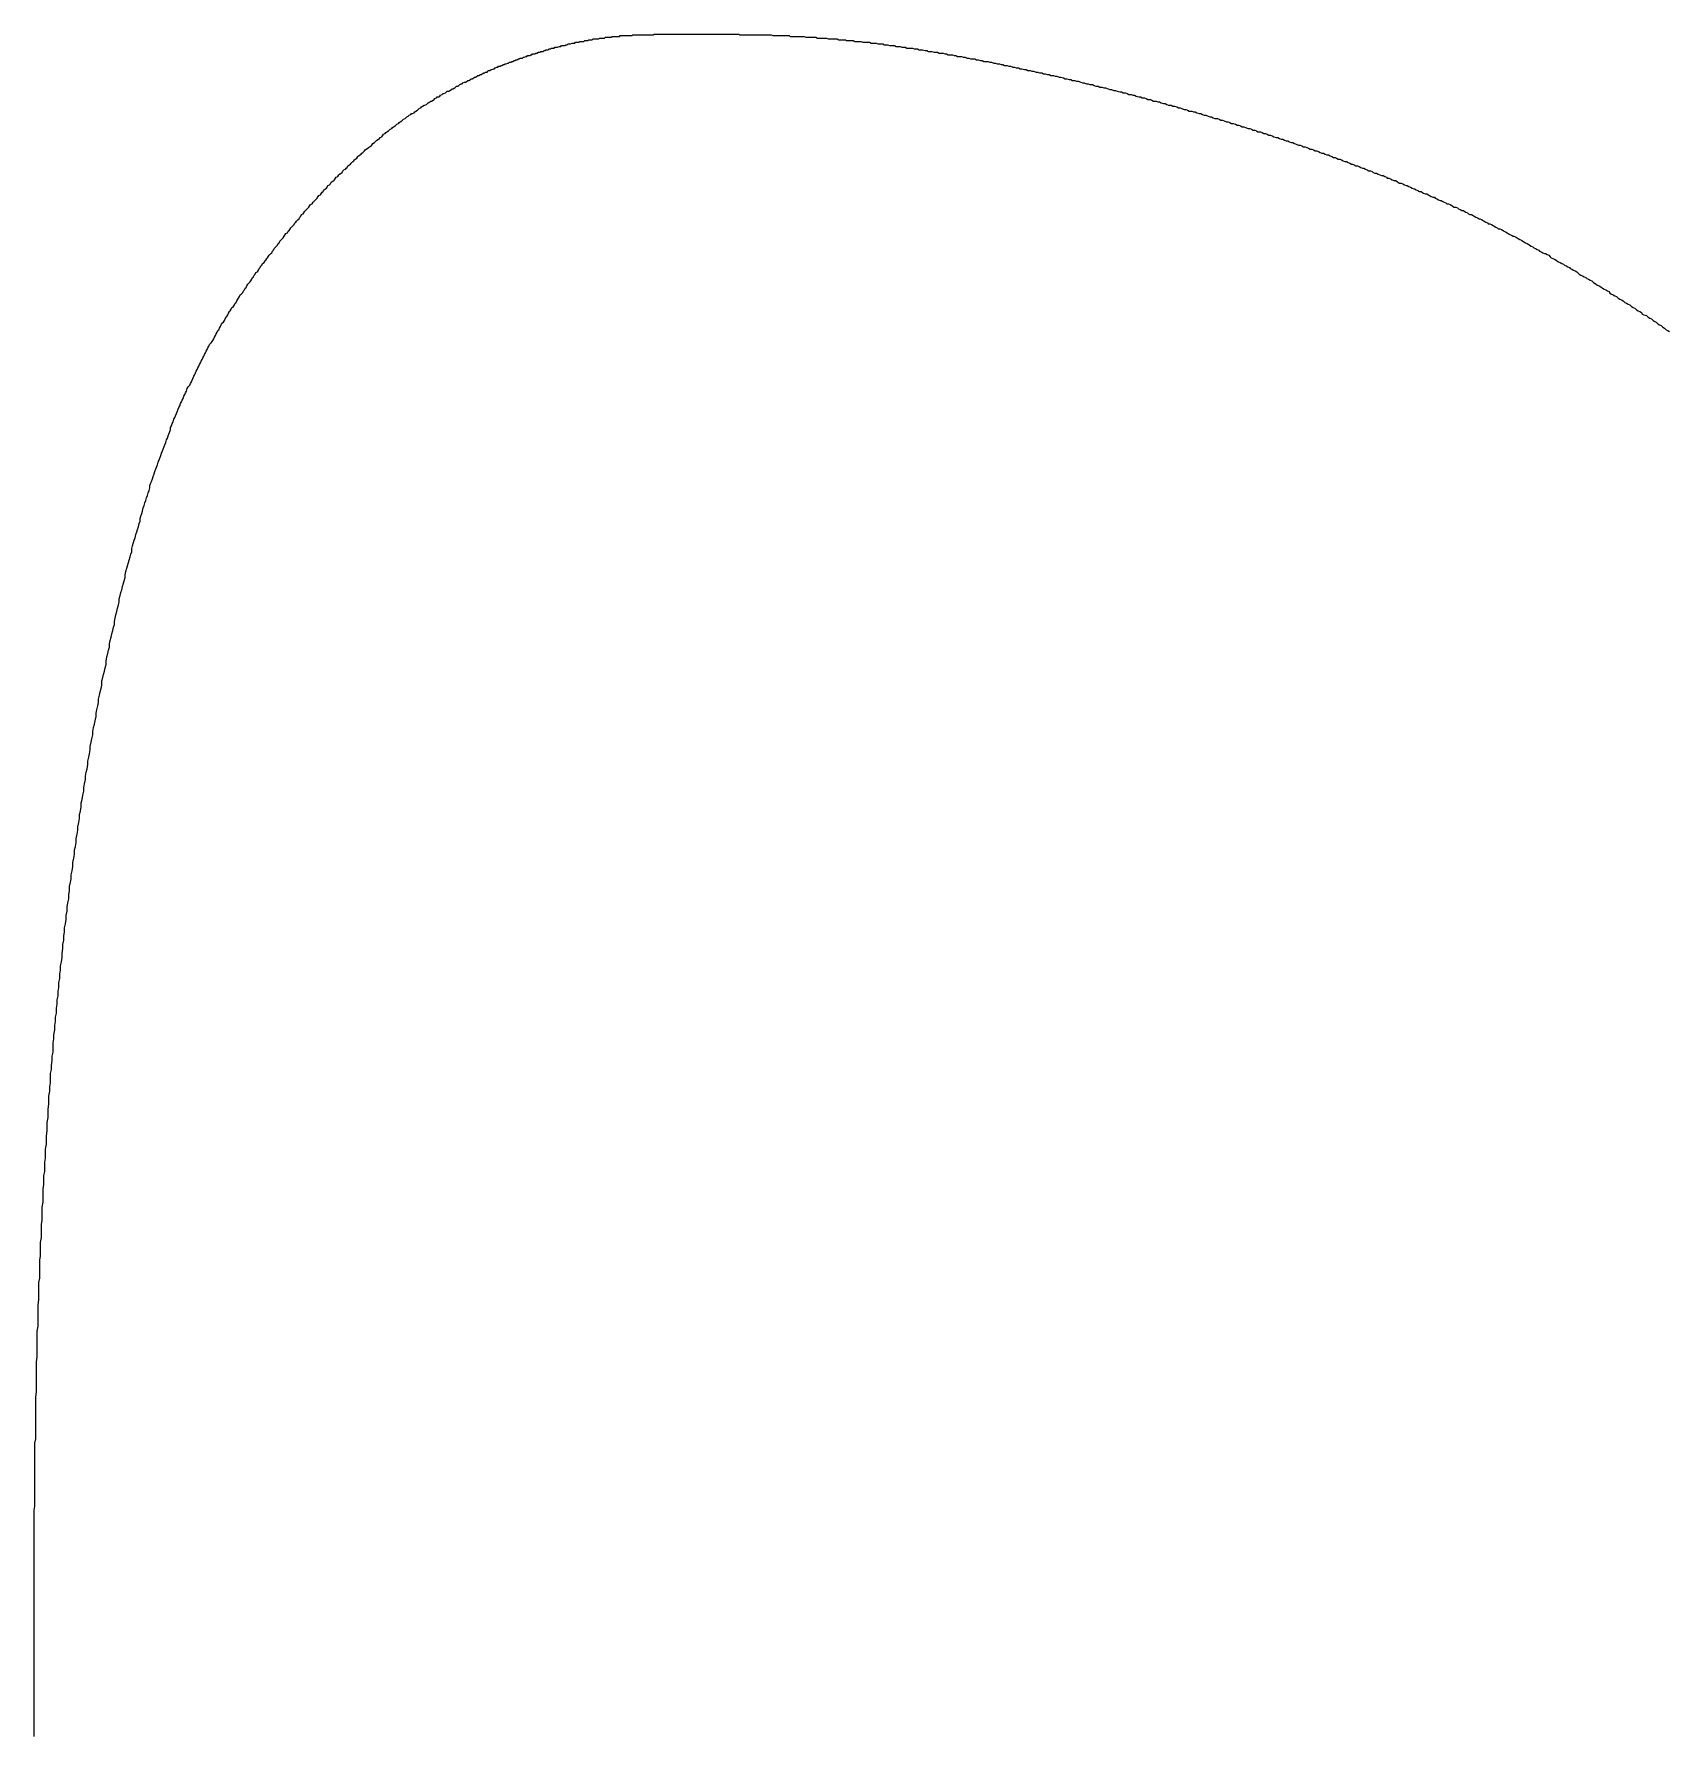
# Model space of a CAD drawing. Header units: millimetres. Extents: x 111 to 2999, y 81 to 1941.
# Drawn here: x 1009.96 to 1029.7, y 620.4 to 640.94 of the extents above; entities that cross this region are included whole.
import ezdxf

# ---------------------------------------------------------------- set-up
doc = ezdxf.new("R2010")
doc.units = ezdxf.units.MM

msp = doc.modelspace()

# ---------------------------------------------------------------- linework, layer by layer
msp.add_polyline3d([(1009.96, 620.393, 0), (1009.96, 620.423, 0), (1009.96, 620.463, 0), (1009.96, 620.503, 0), (1009.96, 620.543, 0), (1009.96, 620.583, 0), (1009.96, 620.623, 0), (1009.96, 620.663, 0), (1009.96, 620.703, 0), (1009.96, 620.743, 0), (1009.96, 620.783, 0), (1009.96, 620.823, 0), (1009.96, 620.863, 0), (1009.96, 620.903, 0), (1009.96, 620.943, 0), (1009.96, 620.983, 0), (1009.96, 621.023, 0), (1009.96, 621.063, 0), (1009.96, 621.103, 0), (1009.96, 621.143, 0), (1009.96, 621.193, 0), (1009.96, 621.233, 0), (1009.96, 621.273, 0), (1009.96, 621.313, 0), (1009.96, 621.363, 0), (1009.96, 621.403, 0), (1009.96, 621.443, 0), (1009.96, 621.493, 0), (1009.96, 621.533, 0), (1009.96, 621.583, 0), (1009.96, 621.623, 0), (1009.96, 621.663, 0), (1009.96, 621.713, 0), (1009.96, 621.753, 0), (1009.96, 621.803, 0), (1009.96, 621.843, 0), (1009.96, 621.893, 0), (1009.96, 621.933, 0), (1009.96, 621.983, 0), (1009.96, 622.023, 0), (1009.96, 622.073, 0), (1009.96, 622.123, 0), (1009.96, 622.163, 0), (1009.96, 622.213, 0), (1009.96, 622.263, 0), (1009.96, 622.303, 0), (1009.96, 622.353, 0), (1009.96, 622.403, 0), (1009.96, 622.443, 0), (1009.96, 622.493, 0), (1009.96, 622.543, 0), (1009.96, 622.593, 0), (1009.96, 622.633, 0), (1009.96, 622.683, 0), (1009.96, 622.733, 0), (1009.96, 622.783, 0), (1009.96, 622.833, 0), (1009.96, 622.883, 0), (1009.96, 622.933, 0), (1009.96, 622.973, 0), (1009.96, 623.023, 0), (1009.96, 623.073, 0), (1009.96, 623.123, 0), (1009.97, 623.173, 0), (1009.97, 623.223, 0), (1009.97, 623.273, 0), (1009.97, 623.323, 0), (1009.97, 623.373, 0), (1009.97, 623.423, 0), (1009.97, 623.473, 0), (1009.97, 623.523, 0), (1009.97, 623.573, 0), (1009.97, 623.623, 0), (1009.97, 623.673, 0), (1009.97, 623.723, 0), (1009.97, 623.773, 0), (1009.97, 623.823, 0), (1009.97, 623.873, 0), (1009.97, 623.933, 0), (1009.98, 623.983, 0), (1009.98, 624.033, 0), (1009.98, 624.083, 0), (1009.98, 624.133, 0), (1009.98, 624.183, 0), (1009.98, 624.233, 0), (1009.98, 624.293, 0), (1009.98, 624.343, 0), (1009.98, 624.393, 0), (1009.98, 624.443, 0), (1009.98, 624.493, 0), (1009.99, 624.553, 0), (1009.99, 624.603, 0), (1009.99, 624.653, 0), (1009.99, 624.703, 0), (1009.99, 624.763, 0), (1009.99, 624.813, 0), (1009.99, 624.863, 0), (1009.99, 624.913, 0), (1010, 624.973, 0), (1010, 625.023, 0), (1010, 625.073, 0), (1010, 625.123, 0), (1010, 625.183, 0), (1010, 625.233, 0), (1010, 625.283, 0), (1010.01, 625.343, 0), (1010.01, 625.393, 0), (1010.01, 625.443, 0), (1010.01, 625.503, 0), (1010.01, 625.553, 0), (1010.01, 625.603, 0), (1010.02, 625.663, 0), (1010.02, 625.713, 0), (1010.02, 625.763, 0), (1010.02, 625.823, 0), (1010.02, 625.873, 0), (1010.03, 625.923, 0), (1010.03, 625.983, 0), (1010.03, 626.033, 0), (1010.03, 626.093, 0), (1010.03, 626.143, 0), (1010.04, 626.193, 0), (1010.04, 626.253, 0), (1010.04, 626.303, 0), (1010.04, 626.353, 0), (1010.05, 626.413, 0), (1010.05, 626.463, 0), (1010.05, 626.513, 0), (1010.05, 626.573, 0), (1010.06, 626.623, 0), (1010.06, 626.683, 0), (1010.06, 626.733, 0), (1010.06, 626.783, 0), (1010.07, 626.843, 0), (1010.07, 626.893, 0), (1010.07, 626.953, 0), (1010.07, 627.003, 0), (1010.08, 627.053, 0), (1010.08, 627.113, 0), (1010.08, 627.163, 0), (1010.09, 627.213, 0), (1010.09, 627.273, 0), (1010.09, 627.323, 0), (1010.1, 627.373, 0), (1010.1, 627.433, 0), (1010.1, 627.483, 0), (1010.11, 627.543, 0), (1010.11, 627.593, 0), (1010.11, 627.643, 0), (1010.12, 627.703, 0), (1010.12, 627.753, 0), (1010.12, 627.803, 0), (1010.13, 627.863, 0), (1010.13, 627.913, 0), (1010.13, 627.963, 0), (1010.14, 628.023, 0), (1010.14, 628.073, 0), (1010.14, 628.123, 0), (1010.15, 628.183, 0), (1010.15, 628.233, 0), (1010.16, 628.283, 0), (1010.16, 628.343, 0), (1010.16, 628.393, 0), (1010.17, 628.443, 0), (1010.17, 628.493, 0), (1010.18, 628.553, 0), (1010.18, 628.603, 0), (1010.19, 628.653, 0), (1010.19, 628.713, 0), (1010.19, 628.763, 0), (1010.2, 628.813, 0), (1010.2, 628.863, 0), (1010.21, 628.923, 0), (1010.21, 628.973, 0), (1010.22, 629.023, 0), (1010.22, 629.073, 0), (1010.23, 629.123, 0), (1010.23, 629.183, 0), (1010.24, 629.233, 0), (1010.24, 629.283, 0), (1010.25, 629.333, 0), (1010.25, 629.383, 0), (1010.26, 629.433, 0), (1010.26, 629.493, 0), (1010.27, 629.543, 0), (1010.27, 629.593, 0), (1010.28, 629.643, 0), (1010.28, 629.693, 0), (1010.29, 629.743, 0), (1010.3, 629.793, 0), (1010.3, 629.843, 0), (1010.31, 629.903, 0), (1010.31, 629.953, 0), (1010.32, 630.003, 0), (1010.32, 630.053, 0), (1010.33, 630.103, 0), (1010.33, 630.153, 0), (1010.34, 630.203, 0), (1010.35, 630.253, 0), (1010.35, 630.303, 0), (1010.36, 630.353, 0), (1010.36, 630.403, 0), (1010.37, 630.453, 0), (1010.38, 630.503, 0), (1010.38, 630.553, 0), (1010.39, 630.603, 0), (1010.39, 630.653, 0), (1010.4, 630.703, 0), (1010.41, 630.743, 0), (1010.41, 630.793, 0), (1010.42, 630.843, 0), (1010.43, 630.893, 0), (1010.43, 630.943, 0), (1010.44, 630.993, 0), (1010.45, 631.043, 0), (1010.45, 631.093, 0), (1010.46, 631.133, 0), (1010.47, 631.183, 0), (1010.47, 631.233, 0), (1010.48, 631.283, 0), (1010.49, 631.333, 0), (1010.49, 631.373, 0), (1010.5, 631.423, 0), (1010.51, 631.473, 0), (1010.51, 631.523, 0), (1010.52, 631.563, 0), (1010.53, 631.613, 0), (1010.53, 631.663, 0), (1010.54, 631.703, 0), (1010.55, 631.753, 0), (1010.56, 631.803, 0), (1010.56, 631.843, 0), (1010.57, 631.893, 0), (1010.58, 631.943, 0), (1010.58, 631.983, 0), (1010.59, 632.033, 0), (1010.6, 632.073, 0), (1010.61, 632.123, 0), (1010.61, 632.163, 0), (1010.62, 632.213, 0), (1010.63, 632.253, 0), (1010.64, 632.303, 0), (1010.64, 632.343, 0), (1010.65, 632.393, 0), (1010.66, 632.433, 0), (1010.67, 632.483, 0), (1010.67, 632.523, 0), (1010.68, 632.573, 0), (1010.69, 632.613, 0), (1010.7, 632.653, 0), (1010.71, 632.703, 0), (1010.71, 632.743, 0), (1010.72, 632.783, 0), (1010.73, 632.833, 0), (1010.74, 632.873, 0), (1010.74, 632.913, 0), (1010.75, 632.963, 0), (1010.76, 633.003, 0), (1010.77, 633.043, 0), (1010.78, 633.083, 0), (1010.78, 633.133, 0), (1010.79, 633.173, 0), (1010.8, 633.213, 0), (1010.81, 633.253, 0), (1010.82, 633.293, 0), (1010.83, 633.333, 0), (1010.83, 633.373, 0), (1010.84, 633.423, 0), (1010.85, 633.463, 0), (1010.86, 633.503, 0), (1010.87, 633.543, 0), (1010.87, 633.583, 0), (1010.88, 633.623, 0), (1010.89, 633.663, 0), (1010.9, 633.703, 0), (1010.91, 633.743, 0), (1010.92, 633.783, 0), (1010.93, 633.813, 0), (1010.93, 633.853, 0), (1010.94, 633.893, 0), (1010.95, 633.933, 0), (1010.96, 633.973, 0), (1010.97, 634.013, 0), (1010.98, 634.053, 0), (1010.99, 634.083, 0), (1010.99, 634.123, 0), (1011, 634.163, 0), (1011.01, 634.203, 0), (1011.02, 634.233, 0), (1011.03, 634.273, 0), (1011.04, 634.313, 0), (1011.05, 634.343, 0), (1011.06, 634.383, 0), (1011.06, 634.413, 0), (1011.07, 634.453, 0), (1011.08, 634.493, 0), (1011.09, 634.523, 0), (1011.1, 634.563, 0), (1011.11, 634.593, 0), (1011.12, 634.633, 0), (1011.13, 634.663, 0), (1011.14, 634.693, 0), (1011.14, 634.733, 0), (1011.15, 634.763, 0), (1011.16, 634.803, 0), (1011.17, 634.833, 0), (1011.18, 634.863, 0), (1011.19, 634.903, 0), (1011.2, 634.933, 0), (1011.21, 634.963, 0), (1011.22, 634.993, 0), (1011.23, 635.033, 0), (1011.24, 635.063, 0), (1011.24, 635.093, 0), (1011.25, 635.123, 0), (1011.26, 635.153, 0), (1011.27, 635.183, 0), (1011.28, 635.223, 0), (1011.29, 635.253, 0), (1011.3, 635.283, 0), (1011.31, 635.313, 0), (1011.32, 635.343, 0), (1011.33, 635.373, 0), (1011.34, 635.403, 0), (1011.35, 635.433, 0), (1011.36, 635.463, 0), (1011.36, 635.493, 0), (1011.37, 635.523, 0), (1011.38, 635.543, 0), (1011.39, 635.573, 0), (1011.4, 635.603, 0), (1011.41, 635.633, 0), (1011.42, 635.663, 0), (1011.43, 635.693, 0), (1011.44, 635.713, 0), (1011.45, 635.743, 0), (1011.46, 635.773, 0), (1011.47, 635.803, 0), (1011.48, 635.823, 0), (1011.49, 635.853, 0), (1011.5, 635.883, 0), (1011.51, 635.913, 0), (1011.52, 635.933, 0), (1011.53, 635.963, 0), (1011.54, 635.983, 0), (1011.55, 636.013, 0), (1011.56, 636.043, 0), (1011.57, 636.063, 0), (1011.58, 636.093, 0), (1011.59, 636.113, 0), (1011.6, 636.143, 0), (1011.61, 636.163, 0), (1011.61, 636.193, 0), (1011.62, 636.213, 0), (1011.63, 636.243, 0), (1011.64, 636.263, 0), (1011.65, 636.293, 0), (1011.66, 636.313, 0), (1011.67, 636.333, 0), (1011.68, 636.363, 0), (1011.69, 636.383, 0), (1011.7, 636.413, 0), (1011.71, 636.433, 0), (1011.72, 636.453, 0), (1011.73, 636.483, 0), (1011.74, 636.503, 0), (1011.75, 636.523, 0), (1011.76, 636.543, 0), (1011.77, 636.573, 0), (1011.78, 636.593, 0), (1011.79, 636.613, 0), (1011.8, 636.633, 0), (1011.81, 636.663, 0), (1011.82, 636.683, 0), (1011.84, 636.703, 0), (1011.85, 636.723, 0), (1011.86, 636.743, 0), (1011.87, 636.763, 0), (1011.88, 636.793, 0), (1011.89, 636.813, 0), (1011.9, 636.833, 0), (1011.91, 636.853, 0), (1011.92, 636.873, 0), (1011.93, 636.893, 0), (1011.94, 636.913, 0), (1011.95, 636.933, 0), (1011.96, 636.953, 0), (1011.97, 636.973, 0), (1011.98, 636.993, 0), (1011.99, 637.013, 0), (1012, 637.033, 0), (1012.01, 637.053, 0), (1012.02, 637.073, 0), (1012.03, 637.093, 0), (1012.04, 637.113, 0), (1012.05, 637.133, 0), (1012.06, 637.153, 0), (1012.07, 637.173, 0), (1012.08, 637.193, 0), (1012.1, 637.213, 0), (1012.11, 637.233, 0), (1012.12, 637.243, 0), (1012.13, 637.263, 0), (1012.14, 637.283, 0), (1012.15, 637.303, 0), (1012.16, 637.323, 0), (1012.17, 637.343, 0), (1012.18, 637.363, 0), (1012.19, 637.373, 0), (1012.2, 637.393, 0), (1012.21, 637.413, 0), (1012.22, 637.433, 0), (1012.23, 637.453, 0), (1012.25, 637.463, 0), (1012.26, 637.483, 0), (1012.27, 637.503, 0), (1012.28, 637.523, 0), (1012.29, 637.533, 0), (1012.3, 637.553, 0), (1012.31, 637.573, 0), (1012.32, 637.593, 0), (1012.33, 637.603, 0), (1012.34, 637.623, 0), (1012.35, 637.643, 0), (1012.37, 637.653, 0), (1012.38, 637.673, 0), (1012.39, 637.693, 0), (1012.4, 637.703, 0), (1012.41, 637.723, 0), (1012.42, 637.743, 0), (1012.43, 637.753, 0), (1012.44, 637.773, 0), (1012.45, 637.793, 0), (1012.46, 637.803, 0), (1012.48, 637.823, 0), (1012.49, 637.843, 0), (1012.5, 637.853, 0), (1012.51, 637.873, 0), (1012.52, 637.883, 0), (1012.53, 637.903, 0), (1012.54, 637.923, 0), (1012.55, 637.933, 0), (1012.57, 637.953, 0), (1012.58, 637.963, 0), (1012.59, 637.983, 0), (1012.6, 638.003, 0), (1012.61, 638.013, 0), (1012.62, 638.033, 0), (1012.63, 638.043, 0), (1012.64, 638.063, 0), (1012.66, 638.073, 0), (1012.67, 638.093, 0), (1012.68, 638.113, 0), (1012.69, 638.123, 0), (1012.7, 638.143, 0), (1012.71, 638.153, 0), (1012.72, 638.173, 0), (1012.74, 638.183, 0), (1012.75, 638.203, 0), (1012.76, 638.213, 0), (1012.77, 638.233, 0), (1012.78, 638.243, 0), (1012.79, 638.263, 0), (1012.8, 638.273, 0), (1012.82, 638.293, 0), (1012.83, 638.303, 0), (1012.84, 638.323, 0), (1012.85, 638.333, 0), (1012.86, 638.353, 0), (1012.87, 638.363, 0), (1012.89, 638.383, 0), (1012.9, 638.393, 0), (1012.91, 638.413, 0), (1012.92, 638.423, 0), (1012.93, 638.443, 0), (1012.94, 638.453, 0), (1012.96, 638.473, 0), (1012.97, 638.483, 0), (1012.98, 638.503, 0), (1012.99, 638.513, 0), (1013, 638.533, 0), (1013.02, 638.543, 0), (1013.03, 638.563, 0), (1013.04, 638.573, 0), (1013.05, 638.583, 0), (1013.06, 638.603, 0), (1013.07, 638.613, 0), (1013.09, 638.633, 0), (1013.1, 638.643, 0), (1013.11, 638.663, 0), (1013.12, 638.673, 0), (1013.13, 638.683, 0), (1013.15, 638.703, 0), (1013.16, 638.713, 0), (1013.17, 638.733, 0), (1013.18, 638.743, 0), (1013.19, 638.763, 0), (1013.21, 638.773, 0), (1013.22, 638.783, 0), (1013.23, 638.803, 0), (1013.24, 638.813, 0), (1013.26, 638.833, 0), (1013.27, 638.843, 0), (1013.28, 638.853, 0), (1013.29, 638.873, 0), (1013.3, 638.883, 0), (1013.32, 638.893, 0), (1013.33, 638.913, 0), (1013.34, 638.923, 0), (1013.35, 638.933, 0), (1013.37, 638.953, 0), (1013.38, 638.963, 0), (1013.39, 638.983, 0), (1013.4, 638.993, 0), (1013.42, 639.003, 0), (1013.43, 639.023, 0), (1013.44, 639.033, 0), (1013.45, 639.043, 0), (1013.46, 639.063, 0), (1013.48, 639.073, 0), (1013.49, 639.083, 0), (1013.5, 639.093, 0), (1013.51, 639.113, 0), (1013.53, 639.123, 0), (1013.54, 639.133, 0), (1013.55, 639.153, 0), (1013.56, 639.163, 0), (1013.58, 639.173, 0), (1013.59, 639.183, 0), (1013.6, 639.203, 0), (1013.61, 639.213, 0), (1013.63, 639.223, 0), (1013.64, 639.243, 0), (1013.65, 639.253, 0), (1013.67, 639.263, 0), (1013.68, 639.273, 0), (1013.69, 639.293, 0), (1013.7, 639.303, 0), (1013.72, 639.313, 0), (1013.73, 639.323, 0), (1013.74, 639.333, 0), (1013.75, 639.353, 0), (1013.77, 639.363, 0), (1013.78, 639.373, 0), (1013.79, 639.383, 0), (1013.81, 639.403, 0), (1013.82, 639.413, 0), (1013.83, 639.423, 0), (1013.84, 639.433, 0), (1013.86, 639.443, 0), (1013.87, 639.463, 0), (1013.88, 639.473, 0), (1013.9, 639.483, 0), (1013.91, 639.493, 0), (1013.92, 639.503, 0), (1013.93, 639.513, 0), (1013.95, 639.533, 0), (1013.96, 639.543, 0), (1013.97, 639.553, 0), (1013.99, 639.563, 0), (1014, 639.573, 0), (1014.01, 639.583, 0), (1014.03, 639.593, 0), (1014.04, 639.603, 0), (1014.05, 639.623, 0), (1014.07, 639.633, 0), (1014.08, 639.643, 0), (1014.09, 639.653, 0), (1014.1, 639.663, 0), (1014.12, 639.673, 0), (1014.13, 639.683, 0), (1014.14, 639.693, 0), (1014.16, 639.703, 0), (1014.17, 639.713, 0), (1014.18, 639.733, 0), (1014.2, 639.743, 0), (1014.21, 639.753, 0), (1014.22, 639.763, 0), (1014.24, 639.773, 0), (1014.25, 639.783, 0), (1014.26, 639.793, 0), (1014.28, 639.803, 0), (1014.29, 639.813, 0), (1014.3, 639.823, 0), (1014.32, 639.833, 0), (1014.33, 639.843, 0), (1014.34, 639.853, 0), (1014.36, 639.863, 0), (1014.37, 639.873, 0), (1014.38, 639.883, 0), (1014.4, 639.893, 0), (1014.41, 639.903, 0), (1014.42, 639.913, 0), (1014.44, 639.923, 0), (1014.45, 639.933, 0), (1014.46, 639.943, 0), (1014.48, 639.953, 0), (1014.49, 639.963, 0), (1014.51, 639.973, 0), (1014.52, 639.983, 0), (1014.53, 639.983, 0), (1014.55, 639.993, 0), (1014.56, 640.003, 0), (1014.57, 640.013, 0), (1014.59, 640.023, 0), (1014.6, 640.033, 0), (1014.61, 640.043, 0), (1014.63, 640.053, 0), (1014.64, 640.063, 0), (1014.65, 640.073, 0), (1014.67, 640.083, 0), (1014.68, 640.083, 0), (1014.7, 640.093, 0), (1014.71, 640.103, 0), (1014.72, 640.113, 0), (1014.74, 640.123, 0), (1014.75, 640.133, 0), (1014.76, 640.133, 0), (1014.78, 640.143, 0), (1014.79, 640.153, 0), (1014.8, 640.163, 0), (1014.82, 640.173, 0), (1014.83, 640.183, 0), (1014.85, 640.183, 0), (1014.86, 640.193, 0), (1014.87, 640.203, 0), (1014.89, 640.213, 0), (1014.9, 640.223, 0), (1014.91, 640.223, 0), (1014.93, 640.233, 0), (1014.94, 640.243, 0), (1014.95, 640.253, 0), (1014.97, 640.253, 0), (1014.98, 640.263, 0), (1015, 640.273, 0), (1015.01, 640.283, 0), (1015.02, 640.283, 0), (1015.04, 640.293, 0), (1015.05, 640.303, 0), (1015.06, 640.313, 0), (1015.08, 640.313, 0), (1015.09, 640.323, 0), (1015.1, 640.333, 0), (1015.12, 640.343, 0), (1015.13, 640.343, 0), (1015.14, 640.353, 0), (1015.16, 640.363, 0), (1015.17, 640.363, 0), (1015.19, 640.373, 0), (1015.2, 640.383, 0), (1015.21, 640.383, 0), (1015.23, 640.393, 0), (1015.24, 640.403, 0), (1015.25, 640.403, 0), (1015.27, 640.413, 0), (1015.28, 640.423, 0), (1015.29, 640.423, 0), (1015.31, 640.433, 0), (1015.32, 640.443, 0), (1015.33, 640.443, 0), (1015.35, 640.453, 0), (1015.36, 640.453, 0), (1015.37, 640.463, 0), (1015.39, 640.473, 0), (1015.4, 640.473, 0), (1015.41, 640.483, 0), (1015.43, 640.483, 0), (1015.44, 640.493, 0), (1015.45, 640.503, 0), (1015.47, 640.503, 0), (1015.48, 640.513, 0), (1015.49, 640.513, 0), (1015.51, 640.523, 0), (1015.52, 640.523, 0), (1015.53, 640.533, 0), (1015.55, 640.543, 0), (1015.56, 640.543, 0), (1015.57, 640.553, 0), (1015.59, 640.553, 0), (1015.6, 640.563, 0), (1015.61, 640.563, 0), (1015.63, 640.573, 0), (1015.64, 640.573, 0), (1015.65, 640.583, 0), (1015.66, 640.583, 0), (1015.68, 640.593, 0), (1015.69, 640.593, 0), (1015.7, 640.603, 0), (1015.72, 640.603, 0), (1015.73, 640.613, 0), (1015.74, 640.613, 0), (1015.76, 640.623, 0), (1015.77, 640.623, 0), (1015.78, 640.633, 0), (1015.79, 640.633, 0), (1015.81, 640.643, 0), (1015.82, 640.643, 0), (1015.83, 640.653, 0), (1015.84, 640.653, 0), (1015.86, 640.653, 0), (1015.87, 640.663, 0), (1015.88, 640.663, 0), (1015.9, 640.673, 0), (1015.91, 640.673, 0), (1015.92, 640.683, 0), (1015.93, 640.683, 0), (1015.95, 640.683, 0), (1015.96, 640.693, 0), (1015.97, 640.693, 0), (1015.98, 640.703, 0), (1016, 640.703, 0), (1016.01, 640.703, 0), (1016.02, 640.713, 0), (1016.03, 640.713, 0), (1016.05, 640.723, 0), (1016.06, 640.723, 0), (1016.07, 640.723, 0), (1016.08, 640.733, 0), (1016.09, 640.733, 0), (1016.11, 640.733, 0), (1016.12, 640.743, 0), (1016.13, 640.743, 0), (1016.14, 640.753, 0), (1016.15, 640.753, 0), (1016.17, 640.753, 0), (1016.18, 640.763, 0), (1016.19, 640.763, 0), (1016.2, 640.763, 0), (1016.21, 640.773, 0), (1016.23, 640.773, 0), (1016.24, 640.773, 0), (1016.25, 640.783, 0), (1016.26, 640.783, 0), (1016.27, 640.783, 0), (1016.28, 640.783, 0), (1016.3, 640.793, 0), (1016.31, 640.793, 0), (1016.32, 640.793, 0), (1016.33, 640.803, 0), (1016.34, 640.803, 0), (1016.35, 640.803, 0), (1016.37, 640.803, 0), (1016.38, 640.813, 0), (1016.39, 640.813, 0), (1016.4, 640.813, 0), (1016.41, 640.823, 0), (1016.42, 640.823, 0), (1016.43, 640.823, 0), (1016.44, 640.823, 0), (1016.46, 640.833, 0), (1016.47, 640.833, 0), (1016.48, 640.833, 0), (1016.49, 640.833, 0), (1016.5, 640.843, 0), (1016.51, 640.843, 0), (1016.52, 640.843, 0), (1016.53, 640.843, 0), (1016.54, 640.843, 0), (1016.55, 640.853, 0), (1016.57, 640.853, 0), (1016.58, 640.853, 0), (1016.59, 640.853, 0), (1016.6, 640.853, 0), (1016.61, 640.863, 0), (1016.62, 640.863, 0), (1016.63, 640.863, 0), (1016.64, 640.863, 0), (1016.65, 640.863, 0), (1016.66, 640.873, 0), (1016.67, 640.873, 0), (1016.68, 640.873, 0), (1016.69, 640.873, 0), (1016.7, 640.873, 0), (1016.71, 640.883, 0), (1016.72, 640.883, 0), (1016.74, 640.883, 0), (1016.75, 640.883, 0), (1016.76, 640.883, 0), (1016.77, 640.883, 0), (1016.78, 640.883, 0), (1016.79, 640.893, 0), (1016.8, 640.893, 0), (1016.81, 640.893, 0), (1016.82, 640.893, 0), (1016.83, 640.893, 0), (1016.84, 640.893, 0), (1016.85, 640.893, 0), (1016.86, 640.903, 0), (1016.87, 640.903, 0), (1016.88, 640.903, 0), (1016.89, 640.903, 0), (1016.9, 640.903, 0), (1016.91, 640.903, 0), (1016.92, 640.903, 0), (1016.93, 640.903, 0), (1016.94, 640.913, 0), (1016.95, 640.913, 0), (1016.96, 640.913, 0), (1016.97, 640.913, 0), (1016.98, 640.913, 0), (1016.99, 640.913, 0), (1017, 640.913, 0), (1017.01, 640.913, 0), (1017.02, 640.913, 0), (1017.03, 640.913, 0), (1017.04, 640.923, 0), (1017.06, 640.923, 0), (1017.07, 640.923, 0), (1017.08, 640.923, 0), (1017.09, 640.923, 0), (1017.1, 640.923, 0), (1017.11, 640.923, 0), (1017.12, 640.923, 0), (1017.13, 640.923, 0), (1017.14, 640.923, 0), (1017.15, 640.923, 0), (1017.16, 640.923, 0), (1017.17, 640.923, 0), (1017.18, 640.923, 0), (1017.19, 640.933, 0), (1017.2, 640.933, 0), (1017.21, 640.933, 0), (1017.22, 640.933, 0), (1017.23, 640.933, 0), (1017.24, 640.933, 0), (1017.25, 640.933, 0), (1017.26, 640.933, 0), (1017.27, 640.933, 0), (1017.28, 640.933, 0), (1017.29, 640.933, 0), (1017.3, 640.933, 0), (1017.31, 640.933, 0), (1017.32, 640.933, 0), (1017.33, 640.933, 0), (1017.34, 640.933, 0), (1017.35, 640.933, 0), (1017.36, 640.933, 0), (1017.37, 640.933, 0), (1017.38, 640.933, 0), (1017.4, 640.933, 0), (1017.41, 640.933, 0), (1017.42, 640.933, 0), (1017.43, 640.933, 0), (1017.44, 640.933, 0), (1017.45, 640.943, 0), (1017.46, 640.943, 0), (1017.47, 640.943, 0), (1017.48, 640.943, 0), (1017.49, 640.943, 0), (1017.5, 640.943, 0), (1017.51, 640.943, 0), (1017.52, 640.943, 0), (1017.53, 640.943, 0), (1017.54, 640.943, 0), (1017.56, 640.943, 0), (1017.57, 640.943, 0), (1017.58, 640.943, 0), (1017.59, 640.943, 0), (1017.6, 640.943, 0), (1017.61, 640.943, 0), (1017.62, 640.943, 0), (1017.63, 640.943, 0), (1017.64, 640.943, 0), (1017.65, 640.943, 0), (1017.67, 640.943, 0), (1017.68, 640.943, 0), (1017.69, 640.943, 0), (1017.7, 640.943, 0), (1017.71, 640.943, 0), (1017.72, 640.943, 0), (1017.73, 640.943, 0), (1017.74, 640.943, 0), (1017.76, 640.943, 0), (1017.77, 640.943, 0), (1017.78, 640.943, 0), (1017.79, 640.943, 0), (1017.8, 640.943, 0), (1017.81, 640.943, 0), (1017.83, 640.943, 0), (1017.84, 640.943, 0), (1017.85, 640.943, 0), (1017.86, 640.943, 0), (1017.87, 640.943, 0), (1017.88, 640.943, 0), (1017.9, 640.943, 0), (1017.91, 640.943, 0), (1017.92, 640.943, 0), (1017.93, 640.943, 0), (1017.95, 640.943, 0), (1017.96, 640.943, 0), (1017.97, 640.943, 0), (1017.98, 640.943, 0), (1017.99, 640.943, 0), (1018.01, 640.943, 0), (1018.02, 640.943, 0), (1018.03, 640.943, 0), (1018.04, 640.943, 0), (1018.06, 640.943, 0), (1018.07, 640.943, 0), (1018.08, 640.943, 0), (1018.1, 640.943, 0), (1018.11, 640.943, 0), (1018.12, 640.943, 0), (1018.14, 640.943, 0), (1018.15, 640.943, 0), (1018.16, 640.943, 0), (1018.17, 640.943, 0), (1018.19, 640.943, 0), (1018.2, 640.943, 0), (1018.21, 640.943, 0), (1018.23, 640.943, 0), (1018.24, 640.943, 0), (1018.26, 640.943, 0), (1018.27, 640.943, 0), (1018.28, 640.943, 0), (1018.3, 640.943, 0), (1018.31, 640.943, 0), (1018.32, 640.943, 0), (1018.34, 640.943, 0), (1018.35, 640.943, 0), (1018.37, 640.943, 0), (1018.38, 640.943, 0), (1018.39, 640.943, 0), (1018.41, 640.943, 0), (1018.42, 640.943, 0), (1018.44, 640.943, 0), (1018.45, 640.943, 0), (1018.47, 640.943, 0), (1018.48, 640.933, 0), (1018.5, 640.933, 0), (1018.51, 640.933, 0), (1018.52, 640.933, 0), (1018.54, 640.933, 0), (1018.55, 640.933, 0), (1018.57, 640.933, 0), (1018.58, 640.933, 0), (1018.6, 640.933, 0), (1018.61, 640.933, 0), (1018.63, 640.933, 0), (1018.64, 640.933, 0), (1018.66, 640.933, 0), (1018.67, 640.933, 0), (1018.69, 640.933, 0), (1018.71, 640.933, 0), (1018.72, 640.933, 0), (1018.74, 640.933, 0), (1018.75, 640.933, 0), (1018.77, 640.933, 0), (1018.78, 640.933, 0), (1018.8, 640.933, 0), (1018.81, 640.933, 0), (1018.83, 640.933, 0), (1018.85, 640.933, 0), (1018.86, 640.933, 0), (1018.88, 640.923, 0), (1018.89, 640.923, 0), (1018.91, 640.923, 0), (1018.93, 640.923, 0), (1018.94, 640.923, 0), (1018.96, 640.923, 0), (1018.98, 640.923, 0), (1018.99, 640.923, 0), (1019.01, 640.923, 0), (1019.03, 640.923, 0), (1019.04, 640.923, 0), (1019.06, 640.923, 0), (1019.08, 640.923, 0), (1019.09, 640.913, 0), (1019.11, 640.913, 0), (1019.13, 640.913, 0), (1019.14, 640.913, 0), (1019.16, 640.913, 0), (1019.18, 640.913, 0), (1019.19, 640.913, 0), (1019.21, 640.913, 0), (1019.23, 640.913, 0), (1019.25, 640.913, 0), (1019.26, 640.913, 0), (1019.28, 640.903, 0), (1019.3, 640.903, 0), (1019.32, 640.903, 0), (1019.33, 640.903, 0), (1019.35, 640.903, 0), (1019.37, 640.903, 0), (1019.39, 640.903, 0), (1019.4, 640.903, 0), (1019.42, 640.893, 0), (1019.44, 640.893, 0), (1019.46, 640.893, 0), (1019.48, 640.893, 0), (1019.5, 640.893, 0), (1019.51, 640.893, 0), (1019.53, 640.893, 0), (1019.55, 640.883, 0), (1019.57, 640.883, 0), (1019.59, 640.883, 0), (1019.61, 640.883, 0), (1019.62, 640.883, 0), (1019.64, 640.883, 0), (1019.66, 640.883, 0), (1019.68, 640.873, 0), (1019.7, 640.873, 0), (1019.72, 640.873, 0), (1019.74, 640.873, 0), (1019.76, 640.873, 0), (1019.77, 640.863, 0), (1019.79, 640.863, 0), (1019.81, 640.863, 0), (1019.83, 640.863, 0), (1019.85, 640.863, 0), (1019.87, 640.853, 0), (1019.89, 640.853, 0), (1019.91, 640.853, 0), (1019.93, 640.853, 0), (1019.95, 640.853, 0), (1019.97, 640.843, 0), (1019.99, 640.843, 0), (1020.01, 640.843, 0), (1020.03, 640.843, 0), (1020.05, 640.843, 0), (1020.07, 640.833, 0), (1020.09, 640.833, 0), (1020.11, 640.833, 0), (1020.13, 640.833, 0), (1020.15, 640.823, 0), (1020.17, 640.823, 0), (1020.19, 640.823, 0), (1020.21, 640.823, 0), (1020.23, 640.813, 0), (1020.25, 640.813, 0), (1020.27, 640.813, 0), (1020.29, 640.803, 0), (1020.31, 640.803, 0), (1020.33, 640.803, 0), (1020.35, 640.803, 0), (1020.37, 640.793, 0), (1020.4, 640.793, 0), (1020.42, 640.793, 0), (1020.44, 640.783, 0), (1020.46, 640.783, 0), (1020.48, 640.783, 0), (1020.5, 640.773, 0), (1020.52, 640.773, 0), (1020.54, 640.773, 0), (1020.57, 640.773, 0), (1020.59, 640.763, 0), (1020.61, 640.763, 0), (1020.63, 640.763, 0), (1020.65, 640.753, 0), (1020.67, 640.753, 0), (1020.69, 640.753, 0), (1020.72, 640.743, 0), (1020.74, 640.743, 0), (1020.76, 640.733, 0), (1020.78, 640.733, 0), (1020.8, 640.733, 0), (1020.83, 640.723, 0), (1020.85, 640.723, 0), (1020.87, 640.723, 0), (1020.89, 640.713, 0), (1020.91, 640.713, 0), (1020.94, 640.713, 0), (1020.96, 640.703, 0), (1020.98, 640.703, 0), (1021, 640.693, 0), (1021.02, 640.693, 0), (1021.05, 640.693, 0), (1021.07, 640.683, 0), (1021.09, 640.683, 0), (1021.11, 640.673, 0), (1021.14, 640.673, 0), (1021.16, 640.673, 0), (1021.18, 640.663, 0), (1021.2, 640.663, 0), (1021.23, 640.653, 0), (1021.25, 640.653, 0), (1021.27, 640.643, 0), (1021.29, 640.643, 0), (1021.32, 640.643, 0), (1021.34, 640.633, 0), (1021.36, 640.633, 0), (1021.39, 640.623, 0), (1021.41, 640.623, 0), (1021.43, 640.613, 0), (1021.45, 640.613, 0), (1021.48, 640.613, 0), (1021.5, 640.603, 0), (1021.52, 640.603, 0), (1021.55, 640.593, 0), (1021.57, 640.593, 0), (1021.59, 640.583, 0), (1021.62, 640.583, 0), (1021.64, 640.573, 0), (1021.66, 640.573, 0), (1021.68, 640.563, 0), (1021.71, 640.563, 0), (1021.73, 640.553, 0), (1021.75, 640.553, 0), (1021.78, 640.543, 0), (1021.8, 640.543, 0), (1021.82, 640.533, 0), (1021.85, 640.533, 0), (1021.87, 640.523, 0), (1021.89, 640.523, 0), (1021.92, 640.513, 0), (1021.94, 640.513, 0), (1021.96, 640.503, 0), (1021.99, 640.503, 0), (1022.01, 640.493, 0), (1022.03, 640.493, 0), (1022.06, 640.483, 0), (1022.08, 640.483, 0), (1022.1, 640.473, 0), (1022.13, 640.473, 0), (1022.15, 640.463, 0), (1022.17, 640.463, 0), (1022.2, 640.453, 0), (1022.22, 640.453, 0), (1022.24, 640.443, 0), (1022.27, 640.443, 0), (1022.29, 640.433, 0), (1022.31, 640.433, 0), (1022.34, 640.423, 0), (1022.36, 640.423, 0), (1022.39, 640.413, 0), (1022.41, 640.403, 0), (1022.43, 640.403, 0), (1022.46, 640.393, 0), (1022.48, 640.393, 0), (1022.5, 640.383, 0), (1022.53, 640.383, 0), (1022.55, 640.373, 0), (1022.57, 640.373, 0), (1022.6, 640.363, 0), (1022.62, 640.353, 0), (1022.64, 640.353, 0), (1022.67, 640.343, 0), (1022.69, 640.343, 0), (1022.71, 640.333, 0), (1022.74, 640.333, 0), (1022.76, 640.323, 0), (1022.78, 640.313, 0), (1022.81, 640.313, 0), (1022.83, 640.303, 0), (1022.86, 640.303, 0), (1022.88, 640.293, 0), (1022.9, 640.293, 0), (1022.93, 640.283, 0), (1022.95, 640.273, 0), (1022.97, 640.273, 0), (1023, 640.263, 0), (1023.02, 640.263, 0), (1023.04, 640.253, 0), (1023.07, 640.243, 0), (1023.09, 640.243, 0), (1023.11, 640.233, 0), (1023.14, 640.233, 0), (1023.16, 640.223, 0), (1023.18, 640.213, 0), (1023.21, 640.213, 0), (1023.23, 640.203, 0), (1023.25, 640.203, 0), (1023.27, 640.193, 0), (1023.3, 640.183, 0), (1023.32, 640.183, 0), (1023.34, 640.173, 0), (1023.37, 640.173, 0), (1023.39, 640.163, 0), (1023.41, 640.153, 0), (1023.44, 640.153, 0), (1023.46, 640.143, 0), (1023.48, 640.133, 0), (1023.51, 640.133, 0), (1023.53, 640.123, 0), (1023.55, 640.123, 0), (1023.57, 640.113, 0), (1023.6, 640.103, 0), (1023.62, 640.103, 0), (1023.64, 640.093, 0), (1023.66, 640.083, 0), (1023.69, 640.083, 0), (1023.71, 640.073, 0), (1023.73, 640.073, 0), (1023.76, 640.063, 0), (1023.78, 640.053, 0), (1023.8, 640.053, 0), (1023.82, 640.043, 0), (1023.85, 640.033, 0), (1023.87, 640.033, 0), (1023.89, 640.023, 0), (1023.91, 640.013, 0), (1023.94, 640.013, 0), (1023.96, 640.003, 0), (1023.98, 640.003, 0), (1024, 639.993, 0), (1024.03, 639.983, 0), (1024.05, 639.983, 0), (1024.07, 639.973, 0), (1024.09, 639.963, 0), (1024.11, 639.963, 0), (1024.14, 639.953, 0), (1024.16, 639.943, 0), (1024.18, 639.943, 0), (1024.2, 639.933, 0), (1024.22, 639.923, 0), (1024.25, 639.923, 0), (1024.27, 639.913, 0), (1024.29, 639.903, 0), (1024.31, 639.903, 0), (1024.33, 639.893, 0), (1024.36, 639.883, 0), (1024.38, 639.883, 0), (1024.4, 639.873, 0), (1024.42, 639.863, 0), (1024.44, 639.863, 0), (1024.47, 639.853, 0), (1024.49, 639.843, 0), (1024.51, 639.843, 0), (1024.53, 639.833, 0), (1024.55, 639.823, 0), (1024.57, 639.823, 0), (1024.59, 639.813, 0), (1024.62, 639.803, 0), (1024.64, 639.803, 0), (1024.66, 639.793, 0), (1024.68, 639.783, 0), (1024.7, 639.783, 0), (1024.72, 639.773, 0), (1024.74, 639.763, 0), (1024.77, 639.763, 0), (1024.79, 639.753, 0), (1024.81, 639.743, 0), (1024.83, 639.743, 0), (1024.85, 639.733, 0), (1024.87, 639.723, 0), (1024.89, 639.723, 0), (1024.91, 639.713, 0), (1024.93, 639.703, 0), (1024.96, 639.693, 0), (1024.98, 639.693, 0), (1025, 639.683, 0), (1025.02, 639.673, 0), (1025.04, 639.673, 0), (1025.06, 639.663, 0), (1025.08, 639.653, 0), (1025.1, 639.653, 0), (1025.12, 639.643, 0), (1025.14, 639.633, 0), (1025.16, 639.633, 0), (1025.18, 639.623, 0), (1025.2, 639.613, 0), (1025.23, 639.603, 0), (1025.25, 639.603, 0), (1025.27, 639.593, 0), (1025.29, 639.583, 0), (1025.31, 639.583, 0), (1025.33, 639.573, 0), (1025.35, 639.563, 0), (1025.37, 639.553, 0), (1025.39, 639.553, 0), (1025.41, 639.543, 0), (1025.43, 639.533, 0), (1025.45, 639.533, 0), (1025.47, 639.523, 0), (1025.49, 639.513, 0), (1025.51, 639.503, 0), (1025.53, 639.503, 0), (1025.55, 639.493, 0), (1025.57, 639.483, 0), (1025.59, 639.483, 0), (1025.61, 639.473, 0), (1025.63, 639.463, 0), (1025.65, 639.453, 0), (1025.67, 639.453, 0), (1025.69, 639.443, 0), (1025.71, 639.433, 0), (1025.73, 639.433, 0), (1025.75, 639.423, 0), (1025.77, 639.413, 0), (1025.79, 639.403, 0), (1025.81, 639.403, 0), (1025.83, 639.393, 0), (1025.85, 639.383, 0), (1025.87, 639.373, 0), (1025.88, 639.373, 0), (1025.9, 639.363, 0), (1025.92, 639.353, 0), (1025.94, 639.353, 0), (1025.96, 639.343, 0), (1025.98, 639.333, 0), (1026, 639.323, 0), (1026.02, 639.323, 0), (1026.04, 639.313, 0), (1026.06, 639.303, 0), (1026.08, 639.293, 0), (1026.1, 639.293, 0), (1026.12, 639.283, 0), (1026.13, 639.273, 0), (1026.15, 639.263, 0), (1026.17, 639.263, 0), (1026.19, 639.253, 0), (1026.21, 639.243, 0), (1026.23, 639.233, 0), (1026.25, 639.233, 0), (1026.27, 639.223, 0), (1026.29, 639.213, 0), (1026.3, 639.203, 0), (1026.32, 639.203, 0), (1026.34, 639.193, 0), (1026.36, 639.183, 0), (1026.38, 639.173, 0), (1026.4, 639.173, 0), (1026.42, 639.163, 0), (1026.43, 639.153, 0), (1026.45, 639.143, 0), (1026.47, 639.143, 0), (1026.49, 639.133, 0), (1026.51, 639.123, 0), (1026.53, 639.113, 0), (1026.54, 639.113, 0), (1026.56, 639.103, 0), (1026.58, 639.093, 0), (1026.6, 639.083, 0), (1026.62, 639.073, 0), (1026.63, 639.073, 0), (1026.65, 639.063, 0), (1026.67, 639.053, 0), (1026.69, 639.043, 0), (1026.71, 639.043, 0), (1026.72, 639.033, 0), (1026.74, 639.023, 0), (1026.76, 639.013, 0), (1026.78, 639.013, 0), (1026.8, 639.003, 0), (1026.81, 638.993, 0), (1026.83, 638.983, 0), (1026.85, 638.973, 0), (1026.87, 638.973, 0), (1026.88, 638.963, 0), (1026.9, 638.953, 0), (1026.92, 638.943, 0), (1026.94, 638.933, 0), (1026.95, 638.933, 0), (1026.97, 638.923, 0), (1026.99, 638.913, 0), (1027.01, 638.903, 0), (1027.02, 638.893, 0), (1027.04, 638.893, 0), (1027.06, 638.883, 0), (1027.08, 638.873, 0), (1027.09, 638.863, 0), (1027.11, 638.853, 0), (1027.13, 638.853, 0), (1027.15, 638.843, 0), (1027.16, 638.833, 0), (1027.18, 638.823, 0), (1027.2, 638.813, 0), (1027.22, 638.813, 0), (1027.23, 638.803, 0), (1027.25, 638.793, 0), (1027.27, 638.783, 0), (1027.28, 638.773, 0), (1027.3, 638.763, 0), (1027.32, 638.763, 0), (1027.34, 638.753, 0), (1027.35, 638.743, 0), (1027.37, 638.733, 0), (1027.39, 638.723, 0), (1027.41, 638.713, 0), (1027.42, 638.713, 0), (1027.44, 638.703, 0), (1027.46, 638.693, 0), (1027.47, 638.683, 0), (1027.49, 638.673, 0), (1027.51, 638.663, 0), (1027.52, 638.653, 0), (1027.54, 638.653, 0), (1027.56, 638.643, 0), (1027.58, 638.633, 0), (1027.59, 638.623, 0), (1027.61, 638.613, 0), (1027.63, 638.603, 0), (1027.64, 638.593, 0), (1027.66, 638.593, 0), (1027.68, 638.583, 0), (1027.7, 638.573, 0), (1027.71, 638.563, 0), (1027.73, 638.553, 0), (1027.75, 638.543, 0), (1027.76, 638.533, 0), (1027.78, 638.523, 0), (1027.8, 638.513, 0), (1027.82, 638.503, 0), (1027.83, 638.503, 0), (1027.85, 638.493, 0), (1027.87, 638.483, 0), (1027.88, 638.473, 0), (1027.9, 638.463, 0), (1027.92, 638.453, 0), (1027.94, 638.443, 0), (1027.95, 638.433, 0), (1027.97, 638.423, 0), (1027.99, 638.413, 0), (1028.01, 638.403, 0), (1028.02, 638.393, 0), (1028.04, 638.383, 0), (1028.06, 638.373, 0), (1028.07, 638.363, 0), (1028.09, 638.353, 0), (1028.11, 638.343, 0), (1028.13, 638.333, 0), (1028.14, 638.323, 0), (1028.16, 638.313, 0), (1028.18, 638.303, 0), (1028.2, 638.293, 0), (1028.21, 638.293, 0), (1028.23, 638.283, 0), (1028.25, 638.273, 0), (1028.27, 638.253, 0), (1028.28, 638.243, 0), (1028.3, 638.233, 0), (1028.32, 638.223, 0), (1028.34, 638.213, 0), (1028.35, 638.203, 0), (1028.37, 638.193, 0), (1028.39, 638.183, 0), (1028.41, 638.173, 0), (1028.43, 638.163, 0), (1028.44, 638.153, 0), (1028.46, 638.143, 0), (1028.48, 638.133, 0), (1028.5, 638.123, 0), (1028.51, 638.113, 0), (1028.53, 638.103, 0), (1028.55, 638.093, 0), (1028.57, 638.083, 0), (1028.59, 638.073, 0), (1028.6, 638.063, 0), (1028.62, 638.043, 0), (1028.64, 638.033, 0), (1028.66, 638.023, 0), (1028.68, 638.013, 0), (1028.7, 638.003, 0), (1028.71, 637.993, 0), (1028.73, 637.983, 0), (1028.75, 637.973, 0), (1028.77, 637.963, 0), (1028.79, 637.943, 0), (1028.81, 637.933, 0), (1028.82, 637.923, 0), (1028.84, 637.913, 0), (1028.86, 637.903, 0), (1028.88, 637.893, 0), (1028.9, 637.873, 0), (1028.92, 637.863, 0), (1028.94, 637.853, 0), (1028.96, 637.843, 0), (1028.98, 637.833, 0), (1028.99, 637.813, 0), (1029.01, 637.803, 0), (1029.03, 637.793, 0), (1029.05, 637.783, 0), (1029.07, 637.773, 0), (1029.09, 637.753, 0), (1029.11, 637.743, 0), (1029.13, 637.733, 0), (1029.15, 637.723, 0), (1029.17, 637.703, 0), (1029.19, 637.693, 0), (1029.21, 637.683, 0), (1029.23, 637.673, 0), (1029.25, 637.653, 0), (1029.27, 637.643, 0), (1029.29, 637.633, 0), (1029.31, 637.613, 0), (1029.33, 637.603, 0), (1029.35, 637.593, 0), (1029.37, 637.583, 0), (1029.38, 637.563, 0), (1029.4, 637.553, 0), (1029.43, 637.543, 0), (1029.45, 637.523, 0), (1029.47, 637.513, 0), (1029.49, 637.503, 0), (1029.51, 637.483, 0), (1029.53, 637.473, 0), (1029.55, 637.463, 0), (1029.57, 637.443, 0), (1029.59, 637.433, 0), (1029.61, 637.423, 0), (1029.63, 637.403, 0), (1029.65, 637.393, 0), (1029.67, 637.373, 0), (1029.69, 637.363, 0), (1029.71, 637.353, 0)])

doc.saveas('drawing.dxf')
